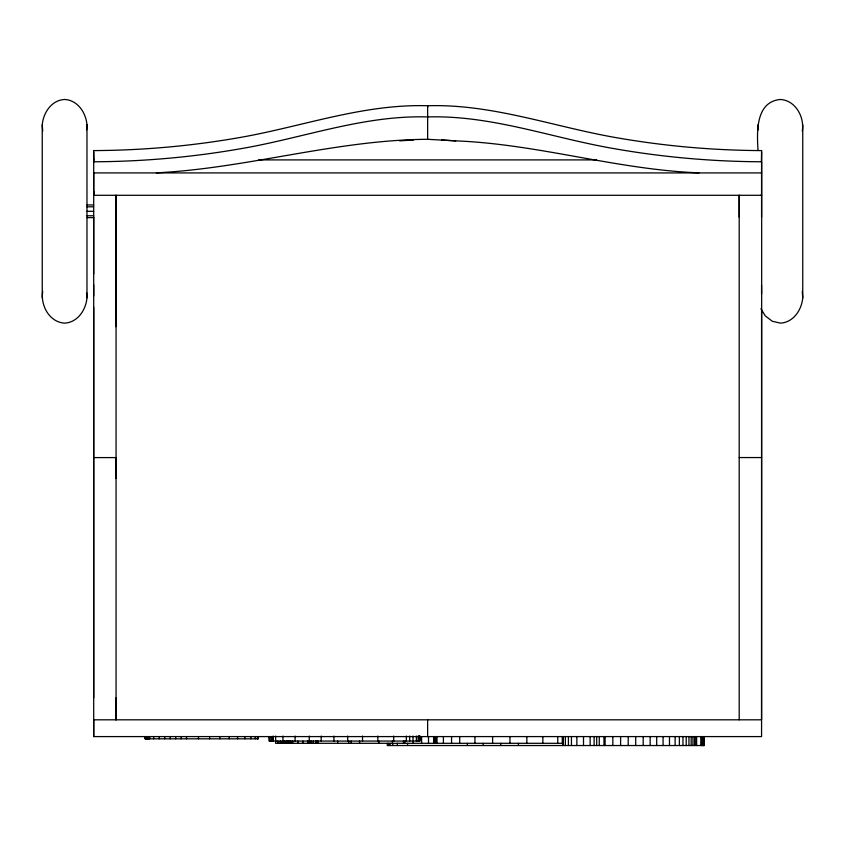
<?xml version="1.0" encoding="UTF-8"?>
<svg xmlns="http://www.w3.org/2000/svg" width="845" height="845" viewBox="0 0 845 845"><rect width="100%" height="100%" fill="white"/><g stroke="black" fill="none" stroke-linecap="round" stroke-linejoin="round"><path stroke-width="1.27" d="M761.694 150.558L761.567 736.587L93.7 736.587L93.7 217.207M760.627 195.29L761.567 195.29L93.7 195.29L93.7 172.919L761.567 172.929M93.7 159.906L93.7 159.356M116.061 697.833L116.061 719.813L116.061 195.29L116.061 326.688M116.061 478.534L116.061 457.589L93.7 457.589M427.633 736.587L427.633 719.813M739.195 217.207L739.195 195.29L739.195 719.813M761.567 309.946L761.567 719.813L93.7 719.813L93.7 736.587M761.567 294.113L761.567 285.23M761.567 217.207L761.567 161.775C711.173 161.564 660.811 157.001 611.21 148.129C550.063 137.291 490.586 115.036 427.644 116.937C364.691 115.036 305.214 137.291 244.068 148.129C194.466 157.001 144.104 161.564 93.71 161.775M761.408 161.765L761.567 152.089M156.346 172.845C247.574 168.292 335.919 139.847 427.644 139.298L427.644 105.741C491.251 103.798 551.405 126.032 613.185 137.122C662.142 145.868 711.839 150.378 761.567 150.59M42.25 297.82L42.25 124.785C43.306 112.691 51.566 100.132 64.621 99.467C77.666 100.132 85.926 112.691 86.982 124.785L86.982 297.82C85.926 309.904 77.666 322.463 64.621 323.139C49.369 322.241 40.359 305.415 42.715 291.43M86.612 129.887L86.982 124.785M802.285 131.165C804.641 117.18 795.631 100.365 780.379 99.467C755.588 101.759 756.845 132 758.018 150.125M93.689 195.29L94.249 191.561M802.75 124.785L802.75 297.82C801.694 309.904 793.434 322.463 780.379 323.139L772.277 321.258L765.264 315.861L760.912 308.71M413.606 139.995L399.579 140.872M93.584 150.558L93.71 150.59C143.439 150.378 193.135 145.868 242.092 137.122C303.873 126.032 364.026 103.798 427.644 105.741L427.644 107.241M698.931 172.845C616.924 169.687 537.779 143.999 455.698 140.872L427.644 139.298M258.686 159.906L596.581 159.895M87.024 204.955L93.615 204.955M87.024 206.814L93.615 206.814M87.024 211.303L93.615 211.303M87.024 215.781L93.615 215.781M87.024 217.64L93.615 217.64M739.195 457.557L761.567 457.557M562.654 743.304L275.607 743.304L275.607 741.065M441.671 139.985L455.698 140.872M802.285 291.43L802.75 297.82M758.018 124.785L758.387 129.887M86.612 292.708L86.982 297.82M42.25 124.785L42.715 131.165M93.71 152.089L93.869 161.765M704.223 736.587L704.223 745.533L387.263 745.533L387.263 743.304M704.033 736.587L704.033 745.533M703.072 736.587L703.072 745.533M702.586 736.587L702.586 745.533M702.1 736.587L702.1 745.533M701.582 736.587L701.582 745.533M700.843 736.587L700.843 745.533M696.597 736.587L696.65 745.533M695.963 736.587L695.889 745.533M694.569 736.587L694.569 745.533M692.932 736.587L692.932 745.533M691.168 736.587L691.168 745.533M688.96 736.587L688.96 745.533M686.214 736.587L686.214 745.533M682.961 736.587L682.961 745.533M679.369 736.587L679.369 745.533M675.123 736.587L675.123 745.533M669.483 736.587L669.483 745.533M663.071 736.587L663.071 745.533M656.702 736.587L656.702 745.533M650.154 736.587L650.154 745.533M643.182 736.587L643.182 745.533M635.704 736.587L635.704 745.533M628.215 736.587L628.215 745.533M620.61 736.587L620.61 745.533M612.847 736.587L612.847 745.533M605.094 736.587L605.094 745.533M603.974 736.587L603.974 745.533M599.263 736.534L599.263 745.533M596.697 736.534L596.697 745.533M594.13 736.534L594.13 745.533M590.137 736.534L590.137 745.533M583.504 736.534L583.504 745.533M576.86 736.534L576.86 745.533M571.442 736.534L571.442 745.533M568.4 736.534L568.4 745.533M565.358 736.534L565.358 745.533M563.108 736.534L563.108 745.533M562.654 736.777L562.654 745.533M562.295 736.777L562.295 743.304M557.753 736.777L557.753 743.304M542.849 736.777L542.849 743.304M526.857 736.777L526.857 743.304M518.418 743.304L518.418 745.533M509.968 736.777L509.968 743.304M500.768 743.304L500.768 745.533M492.614 736.777L492.614 743.304M483.129 743.304L483.129 745.533M474.953 736.777L474.953 743.304M467.338 743.304L467.338 745.533M459.712 736.777L459.712 743.304M451.557 736.777L451.557 743.304M443.393 736.777L443.393 743.304M437.013 736.777L437.013 743.304M436.221 736.777L436.221 743.304M435.766 736.777L435.766 743.304M435.534 736.777L435.534 743.304M435.196 736.777L435.196 743.304M434.805 736.777L434.805 743.304M433.612 736.777L433.612 743.304M428.51 736.777L428.51 743.304M421.602 736.777L421.602 743.304M419.828 736.069L419.859 741.065L269.143 741.065L269.143 736.587M419.669 736.069L419.669 741.065M419.616 736.069L419.616 741.065M419.331 736.069L419.331 741.065M419.173 736.069L419.173 741.065M418.824 736.069L418.824 741.065M418.117 736.069L418.117 741.065M416.374 736.069L416.374 741.065M413.131 740.695L413.131 743.304M413.025 736.069L413.025 741.065M409.677 736.069L409.677 741.065M407.575 743.304L407.575 745.533M406.339 736.069L406.339 741.065M404.818 741.065L404.818 743.304M403.487 741.065L403.487 743.304M397.351 743.304L397.351 745.533M393.707 736.069L393.707 741.065M392.777 743.304L392.777 745.533M392.407 741.065L392.407 743.304M390.084 743.304L390.084 745.533M388.763 743.304L388.763 745.533M378.919 741.065L378.919 743.304M377.842 736.069L377.842 741.065M362.516 736.069L362.516 741.065M359.558 741.065L359.558 743.304M351.129 741.065L351.129 743.304M348.679 741.065L348.679 743.304M347.707 736.069L347.707 741.065M337.641 741.065L337.641 743.304M333.923 736.069L333.923 741.065M321.174 736.069L321.174 741.065M318.153 741.065L318.153 743.304M317.287 741.065L317.287 743.304M316.548 741.065L316.548 743.304M315.66 741.065L315.66 743.304M313.421 741.065L313.421 743.304M311.604 741.065L311.604 743.304M310.157 741.065L310.157 743.304M309.249 736.069L309.249 741.065M308.594 741.065L308.562 743.304M308.372 741.065L308.372 743.304M308.224 741.065L308.224 743.304M307.601 741.065L307.601 743.304M302.975 741.065L302.975 743.304M297.926 741.065L297.926 743.304M295.116 736.069L295.116 741.065M292.729 741.065L292.729 743.304M292.032 741.065L292.032 743.304M290.479 740.811L290.479 743.304M289.972 741.065L289.972 743.304M289.719 741.065L289.719 743.304M288.726 741.065L288.726 743.304M287.754 741.065L287.754 743.304M286.624 741.065L286.624 743.304M286.444 741.065L286.444 743.304M284.945 741.065L284.945 743.304M284.068 741.065L284.068 743.304M283.181 741.065L283.181 743.304M282.938 736.069L282.938 741.065M282.589 741.065L282.589 743.304M282.42 741.065L282.42 743.304M280.255 741.065L280.255 743.304M277.973 741.065L277.973 743.304M275.639 736.069L275.639 741.065M273.167 736.587L273.167 741.065L273.051 736.069M271.446 736.587L271.446 741.065M269.967 736.587L269.967 741.065M269.354 736.587L269.449 741.065M258.39 736.587L258.39 738.826L145.129 738.826L145.129 736.587M257.852 736.587L257.852 738.826M257.45 736.587L257.45 738.826M255.232 736.587L255.232 738.826M250.944 736.587L250.944 738.826M244.881 736.587L244.881 738.826M237.561 736.587L237.561 738.826M229.206 736.587L229.206 738.826M219.869 736.587L219.869 738.826M209.602 736.587L209.602 738.826M198.469 736.587L198.469 738.826M186.534 736.587L186.534 738.826M181.126 736.587L181.126 738.826M175.686 736.587L175.686 738.826M170.215 736.587L170.215 738.826M164.722 736.587L164.722 738.826M159.198 736.587L159.198 738.826M153.674 736.587L153.674 738.826M149.702 736.587L149.702 738.826M148.952 736.587L148.952 738.826M148.297 736.587L148.297 738.826M147.738 736.587L147.738 738.826M147.294 736.587L147.294 738.826M146.967 736.587L146.967 738.826M146.755 736.587L146.755 738.826M146.544 736.587L146.544 738.826M146.269 736.587L146.269 738.826M146.005 736.587L146.005 738.826M145.752 736.587L145.752 738.826M145.287 736.587L145.224 738.826M93.71 150.59L93.689 273.928M93.7 284.765L93.7 295.951M93.7 307.274L93.7 697.833M703.589 745.533L703.589 736.587L703.536 745.533M280.614 743.304L280.614 741.065L280.54 743.304M145.53 738.826L145.53 736.587L145.52 738.826"/></g></svg>
